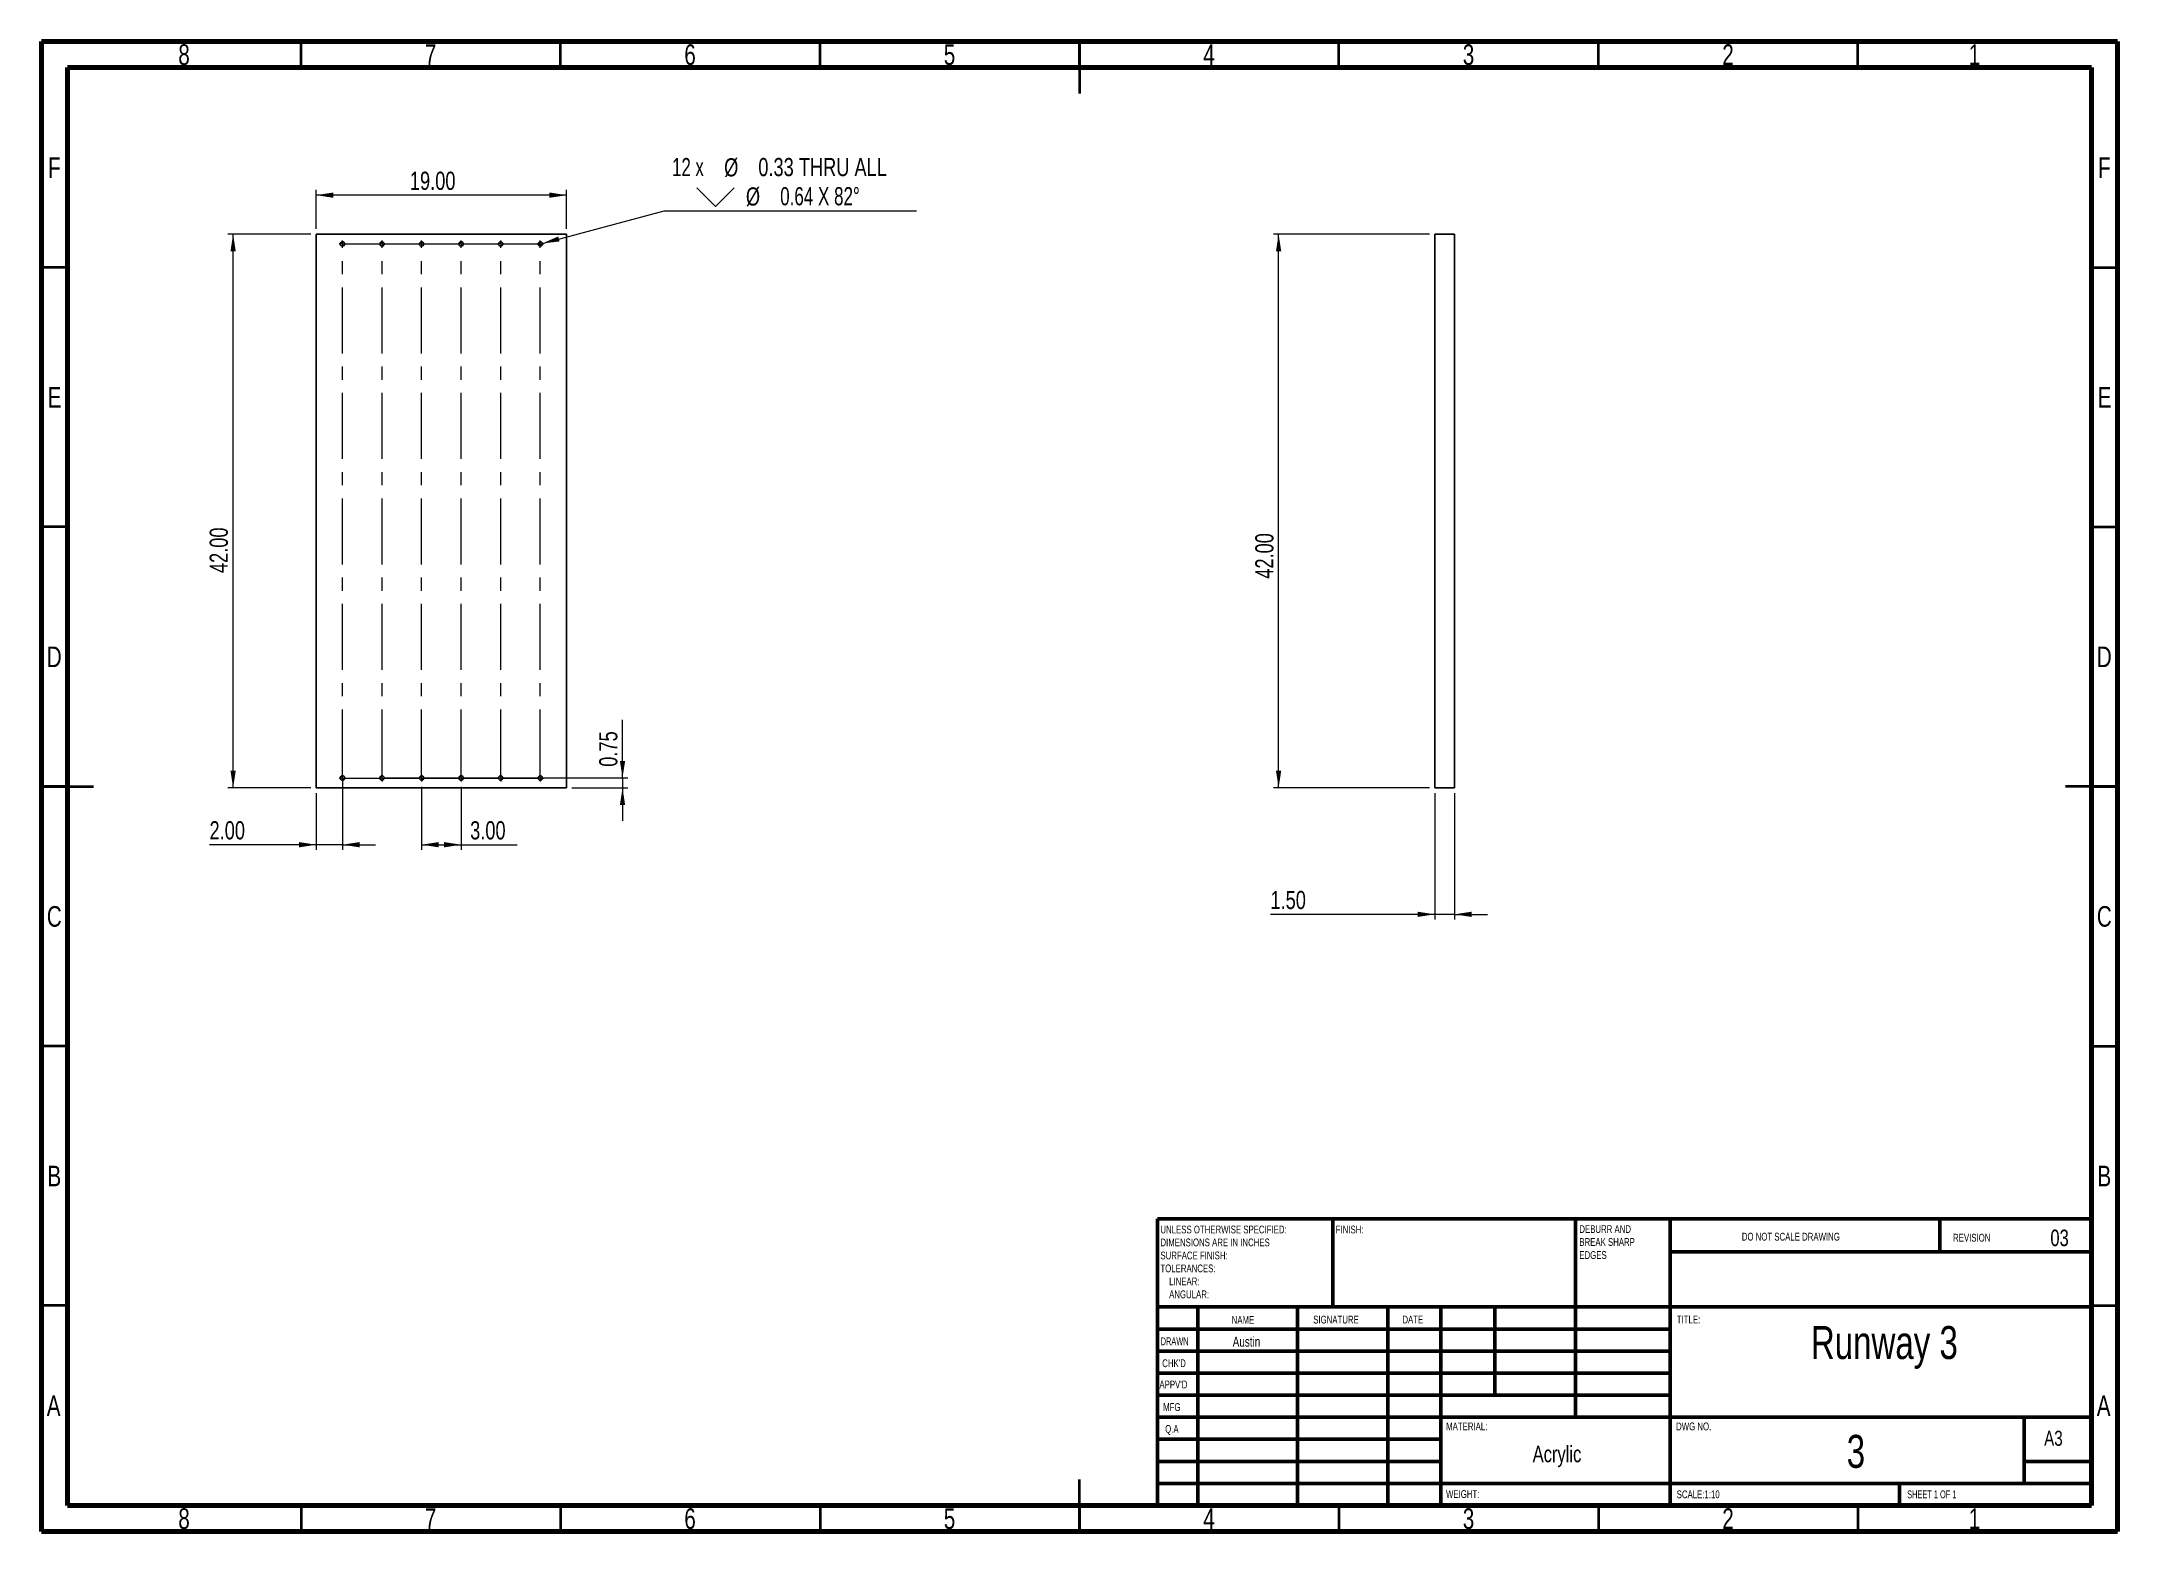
# Model space of a CAD drawing. Header units: inches. Extents: x 0.6 to 16.3, y 0.2 to 11.5.
import ezdxf

# ---------------------------------------------------------------- set-up
doc = ezdxf.new("R2010")
doc.units = ezdxf.units.IN
doc.header["$MEASUREMENT"] = 0
doc.linetypes.add('CENTERX2', pattern=[0.8, 0.5, -0.1, 0.1, -0.1])
doc.styles.add('SLDTEXTSTYLE0', font='TXT', dxfattribs={"width": 0.75})
doc.styles.add('SLDTEXTSTYLE1', font='TXT', dxfattribs={"width": 0.686449})
doc.styles.add('SLDTEXTSTYLE2', font='TXT', dxfattribs={"width": 0.6875})
doc.styles.add('SLDTEXTSTYLE3', font='TXT', dxfattribs={"width": 0.7})
doc.dimstyles.new('SLDDIMSTYLE0', dxfattribs={"dimtxt": 0.137795, "dimasz": 0.13, "dimexe": 0, "dimexo": 0.0625, "dimgap": 0.034449, "dimtad": 0, "dimtih": 1, "dimtoh": 1, "dimlfac": 10, "dimrnd": 1e-09, "dimdsep": 46, "dimtxsty": 'SLDTEXTSTYLE0', "dimblk1": 'NONE', "dimsah": 1, "dimcen": 0, "dimadec": 0, "dimazin": 2, "dimtfac": 1, "dimtmove": 0, "dimatfit": 3, "dimldrblk": 'NONE', "dimfxl": 1, "dimfrac": 2, "dimtolj": 1, "dimtzin": 12, "dimarcsym": 0})
doc.dimstyles.new('SLDDIMSTYLE1', dxfattribs={"dimtxt": 0.137795, "dimasz": 0.13, "dimexe": 0, "dimexo": 0.0625, "dimgap": 0.034449, "dimtad": 1, "dimlfac": 10, "dimrnd": 1e-09, "dimzin": 4, "dimdsep": 46, "dimtxsty": 'SLDTEXTSTYLE0', "dimsah": 1, "dimcen": 0.09, "dimadec": 0, "dimazin": 1, "dimtfac": 1, "dimtofl": 0, "dimtmove": 0, "dimatfit": 3, "dimfxl": 1, "dimfrac": 2, "dimtolj": 1, "dimtzin": 12, "dimarcsym": 0})
doc.dimstyles.new('SLDDIMSTYLE2', dxfattribs={"dimtxt": 0.137795, "dimasz": 0.13, "dimexe": 0, "dimexo": 0.0625, "dimgap": 0.034449, "dimtad": 1, "dimlfac": 10, "dimrnd": 1e-09, "dimzin": 4, "dimdsep": 46, "dimtxsty": 'SLDTEXTSTYLE0', "dimsah": 1, "dimcen": 0.09, "dimadec": 0, "dimazin": 1, "dimtfac": 1, "dimtmove": 0, "dimatfit": 0, "dimfxl": 1, "dimfrac": 2, "dimtolj": 1, "dimtzin": 12, "dimarcsym": 0})
doc.dimstyles.new('SLDDIMSTYLE3', dxfattribs={"dimtxt": 0.137795, "dimasz": 0.13, "dimexe": 0, "dimexo": 0.0625, "dimgap": 0.034449, "dimtad": 1, "dimlfac": 10, "dimrnd": 1e-09, "dimdsep": 46, "dimtxsty": 'SLDTEXTSTYLE0', "dimsah": 1, "dimcen": 0.09, "dimadec": 0, "dimazin": 2, "dimtfac": 1, "dimtmove": 0, "dimatfit": 0, "dimfxl": 1, "dimfrac": 2, "dimtolj": 1, "dimtzin": 12, "dimarcsym": 0})

# ---------------------------------------------------------------- blocks, each defined once
blk = doc.blocks.new('SW_NOTE_0')
at = {"color": 0, "linetype": 'Continuous', "lineweight": 0, "attachment_point": 1, "style": 'SLDTEXTSTYLE0'}
for s, insert, char_height in [('UNLESS OTHERWISE SPECIFIED:', (0, 0.076), 0.05906), ('SURFACE FINISH:', (0, -0.121), 0.05906), ('DIMENSIONS ARE IN INCHES', (0, -0.022), 0.05906), ('TOLERANCES:', (0, -0.219), 0.05906), ('ANGULAR:', (0.066, -0.416), 0.0591), ('LINEAR:', (0.066, -0.318), 0.0591)]:
    blk.add_mtext(s, dxfattribs=dict(at, insert=insert, char_height=char_height))
blk = doc.blocks.new('SW_NOTE_1')
at = {"color": 0, "linetype": 'Continuous', "lineweight": 0, "attachment_point": 1, "style": 'SLDTEXTSTYLE0'}
for s, insert, char_height in [('DEBURR AND', (0, 0.076), 0.0591), ('BREAK SHARP', (0, -0.022), 0.05906), ('EDGES', (0, -0.121), 0.0591)]:
    blk.add_mtext(s, dxfattribs=dict(at, insert=insert, char_height=char_height))
blk = doc.blocks.new('SW_SYMBOL_HOLE_SINK')
at = {"color": 0, "linetype": 'Continuous', "lineweight": 18}
for p, q in [((0, 34.4), (31.5, 3)), ((31.5, 3), (63, 34.4))]:
    blk.add_line(p, q, dxfattribs=at)
blk = doc.blocks.new('_D')
at = {"color": 7, "linetype": 'Continuous', "lineweight": 18}
for p, q in [((4.39, 9.965), (5.313, 10.213)), ((5.313, 10.213), (7.227, 10.213)), ((4.358, 9.957), (4.39, 9.965))]:
    blk.add_line(p, q, dxfattribs=at)
blk.add_solid([(4.39, 9.965), (4.52, 9.98), (4.51, 10.018)], dxfattribs=at)
at = {"color": 7, "linetype": 'Continuous', "lineweight": 18, "xscale": 0.0044707031, "yscale": 0.0044707031, "zscale": 0.0044707031}
blk.add_blockref('SW_SYMBOL_HOLE_SINK', (5.562, 10.232), dxfattribs=at)
at = {"color": 7, "linetype": 'Continuous', "lineweight": 18, "char_height": 0.1378, "attachment_point": 1}
for s, insert, style in [('12 x', (5.375, 10.613), 'SLDTEXTSTYLE2'), ('%%c', (5.769, 10.611), 'SLDTEXTSTYLE0'), ('0.33 THRU ALL', (6.028, 10.613), 'SLDTEXTSTYLE0'), ('%%c', (5.934, 10.39), 'SLDTEXTSTYLE0'), ('0.64 X 82°', (6.194, 10.392), 'SLDTEXTSTYLE3')]:
    blk.add_mtext(s, dxfattribs=dict(at, insert=insert, style=style))
blk = doc.blocks.new('_NONE')
blk = doc.blocks.new('_D_1')
at = {"color": 7, "linetype": 'Continuous', "lineweight": 18}
for p, q in [((2.674, 10.075), (2.674, 10.371)), ((4.574, 10.331), (2.674, 10.331)), ((4.574, 10.075), (4.574, 10.371))]:
    blk.add_line(p, q, dxfattribs=at)
for points in [[(2.674, 10.331), (2.804, 10.311), (2.804, 10.351)], [(4.574, 10.331), (4.444, 10.351), (4.444, 10.311)]]:
    blk.add_solid(points, dxfattribs=at)
at = {"color": 7, "linetype": 'Continuous', "lineweight": 18, "insert": (3.385, 10.509), "char_height": 0.1378, "attachment_point": 1, "style": 'SLDTEXTSTYLE0'}
blk.add_mtext('19.00', dxfattribs=at)
blk = doc.blocks.new('_D_2')
at = {"color": 7, "linetype": 'Continuous', "lineweight": 18}
for p, q in [((2.634, 10.036), (2.004, 10.036)), ((2.044, 5.836), (2.044, 10.036)), ((2.634, 5.836), (2.004, 5.836))]:
    blk.add_line(p, q, dxfattribs=at)
for points in [[(2.044, 10.036), (2.024, 9.906), (2.064, 9.906)], [(2.044, 5.836), (2.064, 5.966), (2.024, 5.966)]]:
    blk.add_solid(points, dxfattribs=at)
at = {"color": 7, "linetype": 'Continuous', "lineweight": 18, "insert": (1.866, 7.465), "char_height": 0.1378, "attachment_point": 1, "rotation": 90, "style": 'SLDTEXTSTYLE0'}
blk.add_mtext('42.00', dxfattribs=at)
blk = doc.blocks.new('_D_3')
at = {"color": 7, "linetype": 'Continuous', "lineweight": 18}
for p, q in [((2.874, 5.898), (2.874, 5.366)), ((2.674, 5.797), (2.674, 5.366)), ((2.674, 5.405), (1.865, 5.405)), ((2.874, 5.405), (2.674, 5.405)), ((2.874, 5.405), (3.124, 5.405))]:
    blk.add_line(p, q, dxfattribs=at)
for points in [[(2.674, 5.405), (2.544, 5.425), (2.544, 5.385)], [(2.874, 5.405), (3.004, 5.385), (3.004, 5.425)]]:
    blk.add_solid(points, dxfattribs=at)
at = {"color": 7, "linetype": 'Continuous', "lineweight": 18, "insert": (1.865, 5.583), "char_height": 0.1378, "attachment_point": 1, "style": 'SLDTEXTSTYLE0'}
blk.add_mtext('2.00', dxfattribs=at)
blk = doc.blocks.new('_D_4')
at = {"color": 7, "linetype": 'Continuous', "lineweight": 18}
for p, q in [((4.998, 5.911), (4.998, 6.352)), ((3.187, 5.911), (5.038, 5.911)), ((4.613, 5.836), (5.038, 5.836)), ((4.998, 5.911), (4.998, 5.836)), ((4.998, 5.836), (4.998, 5.586))]:
    blk.add_line(p, q, dxfattribs=at)
for points in [[(4.998, 5.911), (5.018, 6.041), (4.978, 6.041)], [(4.998, 5.836), (4.978, 5.706), (5.018, 5.706)]]:
    blk.add_solid(points, dxfattribs=at)
at = {"color": 7, "linetype": 'Continuous', "lineweight": 18, "insert": (4.821, 5.996), "char_height": 0.1378, "attachment_point": 1, "rotation": 90, "style": 'SLDTEXTSTYLE0'}
blk.add_mtext('0.75', dxfattribs=at)
blk = doc.blocks.new('_D_5')
at = {"color": 7, "linetype": 'Continuous', "lineweight": 18}
for p, q in [((3.474, 5.845), (3.474, 5.366)), ((3.774, 5.845), (3.774, 5.366)), ((3.474, 5.405), (3.774, 5.405)), ((3.774, 5.405), (4.198, 5.405))]:
    blk.add_line(p, q, dxfattribs=at)
for points in [[(3.474, 5.405), (3.604, 5.385), (3.604, 5.425)], [(3.774, 5.405), (3.644, 5.425), (3.644, 5.385)]]:
    blk.add_solid(points, dxfattribs=at)
at = {"color": 7, "linetype": 'Continuous', "lineweight": 18, "insert": (3.842, 5.583), "char_height": 0.1378, "attachment_point": 1, "style": 'SLDTEXTSTYLE0'}
blk.add_mtext('3.00', dxfattribs=at)
blk = doc.blocks.new('SW_CENTERMARKSYMBOL_0')
at = {"color": 0, "linetype": 'Continuous', "lineweight": 0}
for p, q in [((-0.02, 0), (-0.026, 0)), ((0, 0), (-0.01, 0)), ((0, 0.02), (0, 0.026)), ((0, 0), (0, 0.01)), ((0, 0), (0, -0.01)), ((0, 0), (0.01, 0)), ((0.3, 0), (0.29, 0)), ((0.3, 0.02), (0.3, 0.026)), ((0.3, 0), (0.3, 0.01)), ((0.3, 0), (0.3, -0.01)), ((0.3, 0), (0.31, 0)), ((0.6, 0), (0.59, 0)), ((0.6, 0.02), (0.6, 0.026)), ((0.6, 0), (0.6, 0.01)), ((0.6, 0), (0.6, -0.01)), ((0.6, 0), (0.61, 0)), ((0.9, 0), (0.89, 0)), ((0.9, 0.02), (0.9, 0.026)), ((0.9, 0), (0.9, 0.01)), ((0.9, 0), (0.9, -0.01)), ((0.9, 0), (0.91, 0)), ((1.2, 0), (1.19, 0)), ((1.2, 0.02), (1.2, 0.026)), ((1.2, 0), (1.2, 0.01)), ((1.2, 0), (1.2, -0.01)), ((1.2, 0), (1.21, 0)), ((1.5, 0), (1.49, 0)), ((1.5, 0.02), (1.5, 0.026)), ((1.5, 0), (1.5, 0.01)), ((1.5, 0), (1.5, -0.01)), ((1.5, 0), (1.51, 0)), ((1.52, 0), (1.526, 0)), ((-0.02, -4.05), (-0.026, -4.05)), ((0, -4.05), (-0.01, -4.05)), ((0, -4.05), (0, -4.04)), ((0, -4.05), (0, -4.06)), ((0, -4.05), (0.01, -4.05)), ((0, -4.07), (0, -4.076)), ((0.3, -4.05), (0.29, -4.05)), ((0.3, -4.05), (0.3, -4.04)), ((0.3, -4.05), (0.3, -4.06)), ((0.3, -4.05), (0.31, -4.05)), ((0.3, -4.07), (0.3, -4.076)), ((0.6, -4.05), (0.59, -4.05)), ((0.6, -4.05), (0.6, -4.04)), ((0.6, -4.05), (0.6, -4.06)), ((0.6, -4.05), (0.61, -4.05)), ((0.6, -4.07), (0.6, -4.076)), ((0.9, -4.05), (0.89, -4.05)), ((0.9, -4.05), (0.9, -4.04)), ((0.9, -4.05), (0.9, -4.06)), ((0.9, -4.05), (0.91, -4.05)), ((0.9, -4.07), (0.9, -4.076)), ((1.2, -4.05), (1.19, -4.05)), ((1.2, -4.05), (1.2, -4.04)), ((1.2, -4.05), (1.2, -4.06)), ((1.2, -4.05), (1.21, -4.05)), ((1.2, -4.07), (1.2, -4.076)), ((1.5, -4.05), (1.49, -4.05)), ((1.5, -4.05), (1.5, -4.04)), ((1.5, -4.05), (1.5, -4.06)), ((1.5, -4.05), (1.51, -4.05)), ((1.5, -4.07), (1.5, -4.076)), ((1.52, -4.05), (1.526, -4.05))]:
    blk.add_line(p, q, dxfattribs=at)
at = {"color": 0, "linetype": 'CENTERX2', "lineweight": 0}
for p, q in [((0.02, 0), (0.28, 0)), ((0.32, 0), (0.58, 0)), ((0.62, 0), (0.88, 0)), ((0.92, 0), (1.18, 0)), ((1.22, 0), (1.48, 0)), ((0, -4.03), (0, -0.02)), ((0.3, -4.03), (0.3, -0.02)), ((0.6, -4.03), (0.6, -0.02)), ((0.9, -4.03), (0.9, -0.02)), ((1.2, -4.03), (1.2, -0.02)), ((1.5, -4.03), (1.5, -0.02)), ((0.02, -4.05), (0.28, -4.05)), ((0.32, -4.05), (0.58, -4.05)), ((0.62, -4.05), (0.88, -4.05)), ((0.92, -4.05), (1.18, -4.05)), ((1.22, -4.05), (1.48, -4.05))]:
    blk.add_line(p, q, dxfattribs=at)
blk = doc.blocks.new('_D_6')
at = {"color": 7, "linetype": 'Continuous', "lineweight": 18}
for p, q in [((11.12, 10.036), (9.936, 10.036)), ((9.975, 5.836), (9.975, 10.036)), ((11.12, 5.836), (9.936, 5.836))]:
    blk.add_line(p, q, dxfattribs=at)
for points in [[(9.975, 10.036), (9.955, 9.906), (9.995, 9.906)], [(9.975, 5.836), (9.995, 5.966), (9.955, 5.966)]]:
    blk.add_solid(points, dxfattribs=at)
at = {"color": 7, "linetype": 'Continuous', "lineweight": 18, "insert": (9.798, 7.422), "char_height": 0.1378, "attachment_point": 1, "rotation": 90, "style": 'SLDTEXTSTYLE0'}
blk.add_mtext('42.00', dxfattribs=at)
blk = doc.blocks.new('_D_7')
at = {"color": 7, "linetype": 'Continuous', "lineweight": 18}
for p, q in [((11.159, 5.797), (11.159, 4.838)), ((11.309, 5.797), (11.309, 4.838)), ((11.159, 4.877), (9.913, 4.877)), ((11.309, 4.877), (11.159, 4.877)), ((11.309, 4.877), (11.559, 4.877))]:
    blk.add_line(p, q, dxfattribs=at)
for points in [[(11.159, 4.877), (11.029, 4.897), (11.029, 4.857)], [(11.309, 4.877), (11.439, 4.857), (11.439, 4.897)]]:
    blk.add_solid(points, dxfattribs=at)
at = {"color": 7, "linetype": 'Continuous', "lineweight": 18, "insert": (9.913, 5.055), "char_height": 0.1378, "attachment_point": 1, "style": 'SLDTEXTSTYLE0'}
blk.add_mtext('1.50', dxfattribs=at)

msp = doc.modelspace()

# ---------------------------------------------------------------- linework, layer by layer
at = {"color": 7, "linetype": 'Continuous', "lineweight": 70}
for p, q in [((0.5906, 0.1969), (0.5906, 11.4961)), ((0.5906, 11.4961), (16.3386, 11.4961)), ((16.3386, 11.4961), (16.3386, 0.1969)), ((0.7874, 0.3937), (0.7874, 11.2992)), ((0.7874, 11.2992), (16.1417, 11.2992)), ((16.1417, 11.2992), (16.1417, 0.3937)), ((16.1417, 0.3937), (0.7874, 0.3937)), ((16.3386, 0.1969), (0.5906, 0.1969))]:
    msp.add_line(p, q, dxfattribs=at)
at = {"color": 7, "linetype": 'Continuous', "lineweight": 35}
for p, q in [((2.5591, 11.2992), (2.5591, 11.4961)), ((4.5276, 11.2992), (4.5276, 11.4961)), ((6.4961, 11.2992), (6.4961, 11.4961)), ((8.4646, 11.4961), (8.4646, 11.1024)), ((8.4646, 11.2992), (8.4646, 11.4961)), ((10.4331, 11.2992), (10.4331, 11.4961)), ((12.4016, 11.2992), (12.4016, 11.4961)), ((14.3701, 11.2992), (14.3701, 11.4961)), ((0.7874, 9.7835), (0.5906, 9.7835)), ((16.1417, 9.7835), (16.3386, 9.7835)), ((0.7874, 7.815), (0.5906, 7.815)), ((16.1417, 7.815), (16.3386, 7.815)), ((0.5906, 5.8465), (0.9843, 5.8465)), ((0.7874, 5.8465), (0.5906, 5.8465)), ((16.3386, 5.8465), (15.9449, 5.8465)), ((16.1417, 5.8465), (16.3386, 5.8465)), ((0.7874, 3.878), (0.5906, 3.878)), ((16.1417, 3.878), (16.3386, 3.878)), ((0.7874, 1.9094), (0.5906, 1.9094)), ((16.1417, 1.9094), (16.3386, 1.9094)), ((8.4646, 0.1969), (8.4646, 0.5906)), ((2.5591, 0.3937), (2.5591, 0.1969)), ((4.5276, 0.3937), (4.5276, 0.1969)), ((6.4961, 0.3937), (6.4961, 0.1969)), ((8.4646, 0.3937), (8.4646, 0.1969)), ((10.4331, 0.3937), (10.4331, 0.1969)), ((12.4016, 0.3937), (12.4016, 0.1969)), ((14.3701, 0.3937), (14.3701, 0.1969))]:
    msp.add_line(p, q, dxfattribs=at)
at = {"color": 7, "linetype": 'Continuous', "lineweight": 25}
for p, q in [((4.5736, 10.0359), (2.6736, 10.0359)), ((2.6736, 5.8359), (2.6736, 10.0359)), ((4.5736, 5.8359), (4.5736, 10.0359)), ((11.1592, 5.8359), (11.1592, 10.0359)), ((11.3092, 10.0359), (11.1592, 10.0359)), ((11.3092, 5.8359), (11.3092, 10.0359)), ((4.5736, 5.8359), (2.6736, 5.8359)), ((11.3092, 5.8359), (11.1592, 5.8359))]:
    msp.add_line(p, q, dxfattribs=at)
at = {"color": 7, "linetype": 'Continuous', "lineweight": 50}
for p, q in [((9.0551, 2.5689), (16.1417, 2.5689)), ((9.0551, 2.5689), (9.0551, 0.3937)), ((10.3858, 1.8996), (10.3858, 2.5689)), ((12.2283, 2.5689), (12.2283, 1.063)), ((12.9449, 2.5689), (12.9449, 0.3937)), ((14.9921, 2.3179), (14.9921, 2.5689)), ((16.1417, 2.3179), (12.9449, 2.3179)), ((16.1417, 1.8996), (9.0551, 1.8996)), ((9.3622, 1.8996), (9.3622, 0.3937)), ((10.1178, 1.8996), (10.1178, 0.3937)), ((10.8031, 1.8996), (10.8031, 0.3937)), ((11.2047, 0.3937), (11.2047, 1.8996)), ((11.6142, 1.2303), (11.6142, 1.8996)), ((12.9449, 1.7323), (9.0551, 1.7323)), ((12.9449, 1.565), (9.0551, 1.565)), ((12.9449, 1.3976), (9.0551, 1.3976)), ((12.9449, 1.2303), (9.0551, 1.2303)), ((11.2047, 1.063), (9.0551, 1.063)), ((11.2047, 1.063), (16.1417, 1.063)), ((15.6299, 0.561), (15.6299, 1.063)), ((11.2047, 0.8957), (9.0551, 0.8957)), ((11.2047, 0.7283), (9.0551, 0.7283)), ((16.1417, 0.7283), (15.6299, 0.7283)), ((9.0551, 0.561), (16.1417, 0.561)), ((14.685, 0.3937), (14.685, 0.561))]:
    msp.add_line(p, q, dxfattribs=at)
at = {"color": 7, "linetype": 'Continuous', "lineweight": 25}
for centre in [(2.8736, 9.9609), (3.1736, 9.9609), (3.4736, 9.9609), (3.7736, 9.9609), (4.0736, 9.9609), (4.3736, 9.9609), (2.8736, 5.9109), (3.1736, 5.9109), (3.4736, 5.9109), (3.7736, 5.9109), (4.0736, 5.9109), (4.3736, 5.9109)]:
    msp.add_circle(centre, 0.0166, dxfattribs=at)

# ---------------------------------------------------------------- block references
at = {"color": 7, "linetype": 'Continuous', "lineweight": 0}
for name, p in [('SW_CENTERMARKSYMBOL_0', (2.8736, 9.9609)), ('SW_NOTE_1', (12.2563, 2.4437)), ('SW_NOTE_0', (9.0785, 2.4404))]:
    msp.add_blockref(name, p, dxfattribs=at)

# ---------------------------------------------------------------- texts
for s, insert, char_height, attachment_point, style in [('8', (1.6717, 11.4747), 0.1562, 2, 'SLDTEXTSTYLE0'), ('7', (3.5417, 11.4747), 0.1562, 2, 'SLDTEXTSTYLE0'), ('6', (5.5102, 11.4747), 0.1562, 2, 'SLDTEXTSTYLE0'), ('5', (7.4787, 11.4747), 0.1562, 2, 'SLDTEXTSTYLE0'), ('4', (9.4472, 11.4747), 0.1562, 2, 'SLDTEXTSTYLE0'), ('3', (11.4157, 11.4747), 0.1562, 2, 'SLDTEXTSTYLE0'), ('2', (13.3843, 11.4747), 0.1562, 2, 'SLDTEXTSTYLE0'), ('1', (15.2543, 11.4747), 0.1562, 2, 'SLDTEXTSTYLE0'), ('F', (0.6873, 10.6184), 0.1562, 2, 'SLDTEXTSTYLE0'), ('F', (16.2385, 10.6184), 0.1562, 2, 'SLDTEXTSTYLE0'), ('E', (0.6893, 8.8763), 0.1562, 2, 'SLDTEXTSTYLE0'), ('E', (16.2405, 8.8763), 0.1562, 2, 'SLDTEXTSTYLE0'), ('D', (0.6871, 6.9078), 0.1562, 2, 'SLDTEXTSTYLE0'), ('D', (16.2383, 6.9078), 0.1562, 2, 'SLDTEXTSTYLE0'), ('C', (0.6873, 4.9393), 0.1562, 2, 'SLDTEXTSTYLE0'), ('C', (16.2385, 4.9393), 0.1562, 2, 'SLDTEXTSTYLE0'), ('B', (0.6878, 2.9708), 0.1562, 2, 'SLDTEXTSTYLE0'), ('B', (16.239, 2.9708), 0.1562, 2, 'SLDTEXTSTYLE0'), ('FINISH:', (10.4083, 2.5165), 0.05906, 1, 'SLDTEXTSTYLE0'), ('DO NOT SCALE DRAWING', (13.4888, 2.4619), 0.059055, 1, 'SLDTEXTSTYLE0'), ('REVISION', (15.0916, 2.4541), 0.05906, 1, 'SLDTEXTSTYLE0'), ('03', (15.8993, 2.4859), 0.125, 2, 'SLDTEXTSTYLE0'), ('NAME', (9.619, 1.8308), 0.05906, 1, 'SLDTEXTSTYLE0'), ('SIGNATURE', (10.2375, 1.8331), 0.05906, 1, 'SLDTEXTSTYLE0'), ('DATE', (10.914, 1.8337), 0.05906, 1, 'SLDTEXTSTYLE0'), ('TITLE:', (12.9957, 1.8337), 0.05906, 1, 'SLDTEXTSTYLE0'), ('Runway 3', (14.5701, 1.7548), 0.25, 2, 'SLDTEXTSTYLE0'), ('DRAWN', (9.0804, 1.6687), 0.05906, 1, 'SLDTEXTSTYLE1'), ('Austin', (9.7314, 1.6733), 0.075, 2, 'SLDTEXTSTYLE0'), ("CHK'D", (9.0921, 1.5024), 0.05906, 1, 'SLDTEXTSTYLE0'), ("APPV'D", (9.0709, 1.3412), 0.05906, 1, 'SLDTEXTSTYLE0'), ('A', (0.6827, 1.2286), 0.1562, 2, 'SLDTEXTSTYLE0'), ('MFG', (9.0994, 1.1699), 0.05906, 1, 'SLDTEXTSTYLE0'), ('A', (16.2338, 1.2286), 0.1562, 2, 'SLDTEXTSTYLE0'), ('Q.A', (9.1145, 1.0041), 0.05906, 1, 'SLDTEXTSTYLE0'), ('MATERIAL:', (11.2459, 1.0231), 0.05906, 1, 'SLDTEXTSTYLE0'), ('DWG NO.', (12.9903, 1.0231), 0.05906, 1, 'SLDTEXTSTYLE0'), ('A3', (15.7823, 0.9609), 0.11458, 1, 'SLDTEXTSTYLE0'), ('Acrylic', (12.0868, 0.8468), 0.125, 2, 'SLDTEXTSTYLE0'), ('3', (14.3542, 0.9294), 0.25, 2, 'SLDTEXTSTYLE0'), ('WEIGHT:', (11.2448, 0.5098), 0.059, 1, 'SLDTEXTSTYLE0'), ('SCALE:1:10', (12.995, 0.5079), 0.05906, 1, 'SLDTEXTSTYLE0'), ('SHEET 1 OF 1', (14.7432, 0.5079), 0.059055, 1, 'SLDTEXTSTYLE2'), ('8', (1.6717, 0.3723), 0.1562, 2, 'SLDTEXTSTYLE0'), ('7', (3.5417, 0.3723), 0.1562, 2, 'SLDTEXTSTYLE0'), ('6', (5.5102, 0.3723), 0.1562, 2, 'SLDTEXTSTYLE0'), ('5', (7.4787, 0.3723), 0.1562, 2, 'SLDTEXTSTYLE0'), ('4', (9.4472, 0.3723), 0.1562, 2, 'SLDTEXTSTYLE0'), ('3', (11.4157, 0.3723), 0.1562, 2, 'SLDTEXTSTYLE0'), ('2', (13.3843, 0.3723), 0.1562, 2, 'SLDTEXTSTYLE0'), ('1', (15.2543, 0.3723), 0.1562, 2, 'SLDTEXTSTYLE0')]:
    msp.add_mtext(s, dxfattribs=dict(at, insert=insert, char_height=char_height, attachment_point=attachment_point, style=style))

# ---------------------------------------------------------------- dimensions: what is measured, and where the dimension line sits
at = {"color": 7, "linetype": 'Continuous', "lineweight": 18}
dim = msp.add_diameter_dim_2p(p1=(4.3576, 9.9566), p2=(4.3896, 9.9652), text='12 x <> THRU ALL\\P{\\fGDT;w}%%c 0.64 X 82°\\P', dimstyle='SLDDIMSTYLE0', dxfattribs=at)
dim.commit()
dim.dimension.update_dxf_attribs({"geometry": '_D', "text_midpoint": (6.3011, 10.4334), "dimtype": 163})
for base, p1, p2, dimstyle, picture, middle in [((2.6736, 10.3312), (4.5736, 10.0359), (2.6736, 10.0359), 'SLDDIMSTYLE1', '_D_1', (3.6145, 10.3312)), ((2.6736, 5.4053), (2.8736, 5.9374), (2.6736, 5.8359), 'SLDDIMSTYLE2', '_D_3', (2.0437, 5.4053)), ((3.7736, 5.4053), (3.4736, 5.8845), (3.7736, 5.8845), 'SLDDIMSTYLE1', '_D_5', (4.0199, 5.4053)), ((11.1592, 4.8774), (11.3092, 5.8359), (11.1592, 5.8359), 'SLDDIMSTYLE2', '_D_7', (10.0915, 4.8774))]:
    dim = msp.add_linear_dim(base=base, p1=p1, p2=p2, dimstyle=dimstyle, dxfattribs=at)
    dim.commit()
    dim.dimension.update_dxf_attribs({"geometry": picture, "text_midpoint": middle, "dimtype": 160})
for base, p1, p2, dimstyle, picture, middle in [((2.0437, 10.0359), (2.6736, 5.8359), (2.6736, 10.0359), 'SLDDIMSTYLE1', '_D_2', (2.0437, 7.6938)), ((9.9754, 10.0359), (11.1592, 5.8359), (11.1592, 10.0359), 'SLDDIMSTYLE1', '_D_6', (9.9754, 7.6511)), ((4.9985, 5.8359), (3.1472, 5.9109), (4.5736, 5.8359), 'SLDDIMSTYLE3', '_D_4', (4.9985, 6.1737))]:
    dim = msp.add_linear_dim(base=base, p1=p1, p2=p2, angle=90, dimstyle=dimstyle, dxfattribs=at)
    dim.commit()
    dim.dimension.update_dxf_attribs({"geometry": picture, "text_midpoint": middle, "dimtype": 160})

doc.saveas('drawing.dxf')
